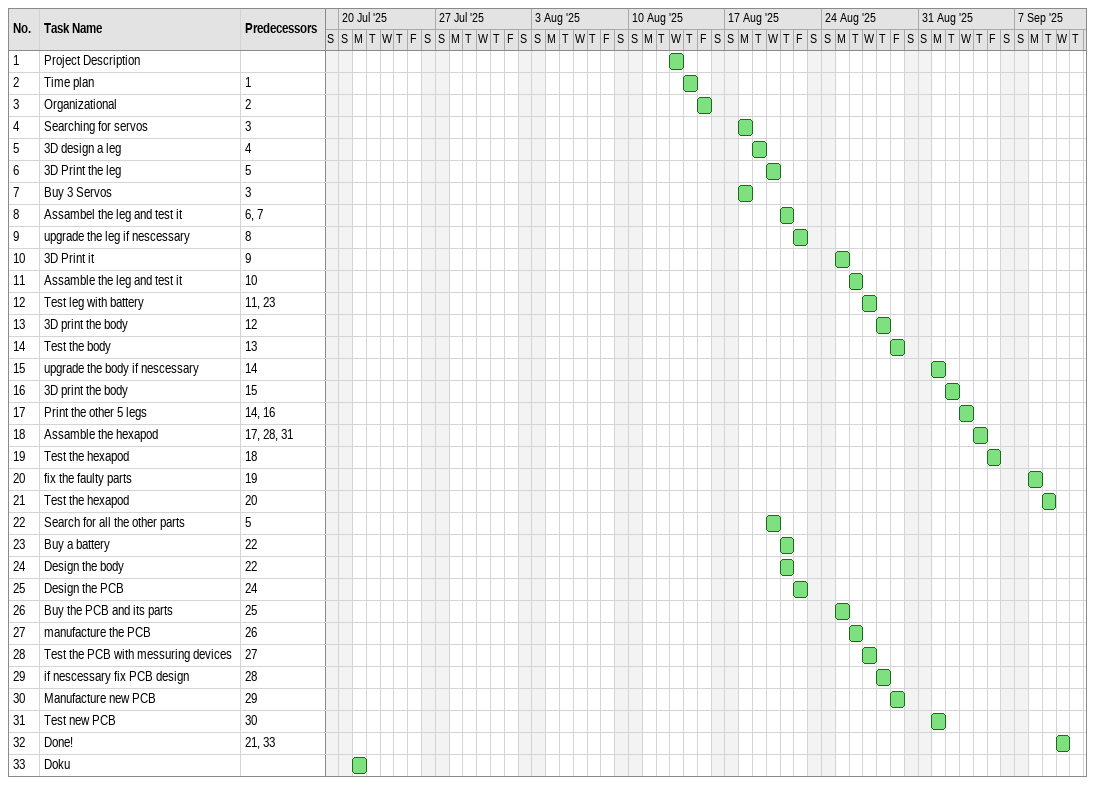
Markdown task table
| ID | Task | Start | Finish | Predecessors |
|---|---|---|---|---|
| 1 | Project Description | 2025-08-13 | 2025-08-13 |  |
| 2 | Time plan | 2025-08-14 | 2025-08-14 | 1 |
| 3 | Organizational | 2025-08-15 | 2025-08-15 | 2 |
| 4 | Searching for servos | 2025-08-18 | 2025-08-18 | 3 |
| 5 | 3D design a leg | 2025-08-19 | 2025-08-19 | 4 |
| 6 | 3D Print the leg | 2025-08-20 | 2025-08-20 | 5 |
| 7 | Buy 3 Servos | 2025-08-18 | 2025-08-18 | 3 |
| 8 | Assambel the leg and test it | 2025-08-21 | 2025-08-21 | 6, 7 |
| 9 | upgrade the leg if nescessary | 2025-08-22 | 2025-08-22 | 8 |
| 10 | 3D Print it | 2025-08-25 | 2025-08-25 | 9 |
| 11 | Assamble the leg and test it | 2025-08-26 | 2025-08-26 | 10 |
| 12 | Test leg with battery | 2025-08-27 | 2025-08-27 | 11, 23 |
| 13 | 3D print the body | 2025-08-28 | 2025-08-28 | 12 |
| 14 | Test the body | 2025-08-29 | 2025-08-29 | 13 |
| 15 | upgrade the body if nescessary | 2025-09-01 | 2025-09-01 | 14 |
| 16 | 3D print the body | 2025-09-02 | 2025-09-02 | 15 |
| 17 | Print the other 5 legs | 2025-09-03 | 2025-09-03 | 14, 16 |
| 18 | Assamble the hexapod | 2025-09-04 | 2025-09-04 | 17, 28, 31 |
| 19 | Test the hexapod | 2025-09-05 | 2025-09-05 | 18 |
| 20 | fix the faulty parts | 2025-09-08 | 2025-09-08 | 19 |
| 21 | Test the hexapod | 2025-09-09 | 2025-09-09 | 20 |
| 22 | Search for all the other parts | 2025-08-20 | 2025-08-20 | 5 |
| 23 | Buy a battery | 2025-08-21 | 2025-08-21 | 22 |
| 24 | Design the body | 2025-08-21 | 2025-08-21 | 22 |
| 25 | Design the PCB | 2025-08-22 | 2025-08-22 | 24 |
| 26 | Buy the PCB and its parts | 2025-08-25 | 2025-08-25 | 25 |
| 27 | manufacture the PCB | 2025-08-26 | 2025-08-26 | 26 |
| 28 | Test the PCB with messuring devices | 2025-08-27 | 2025-08-27 | 27 |
| 29 | if nescessary fix PCB design | 2025-08-28 | 2025-08-28 | 28 |
| 30 | Manufacture new PCB | 2025-08-29 | 2025-08-29 | 29 |
| 31 | Test new PCB | 2025-09-01 | 2025-09-01 | 30 |
| 32 | Done! | 2025-09-10 | 2025-09-10 | 21, 33 |
| 33 | Doku | 2025-07-21 | 2025-07-21 |  |
